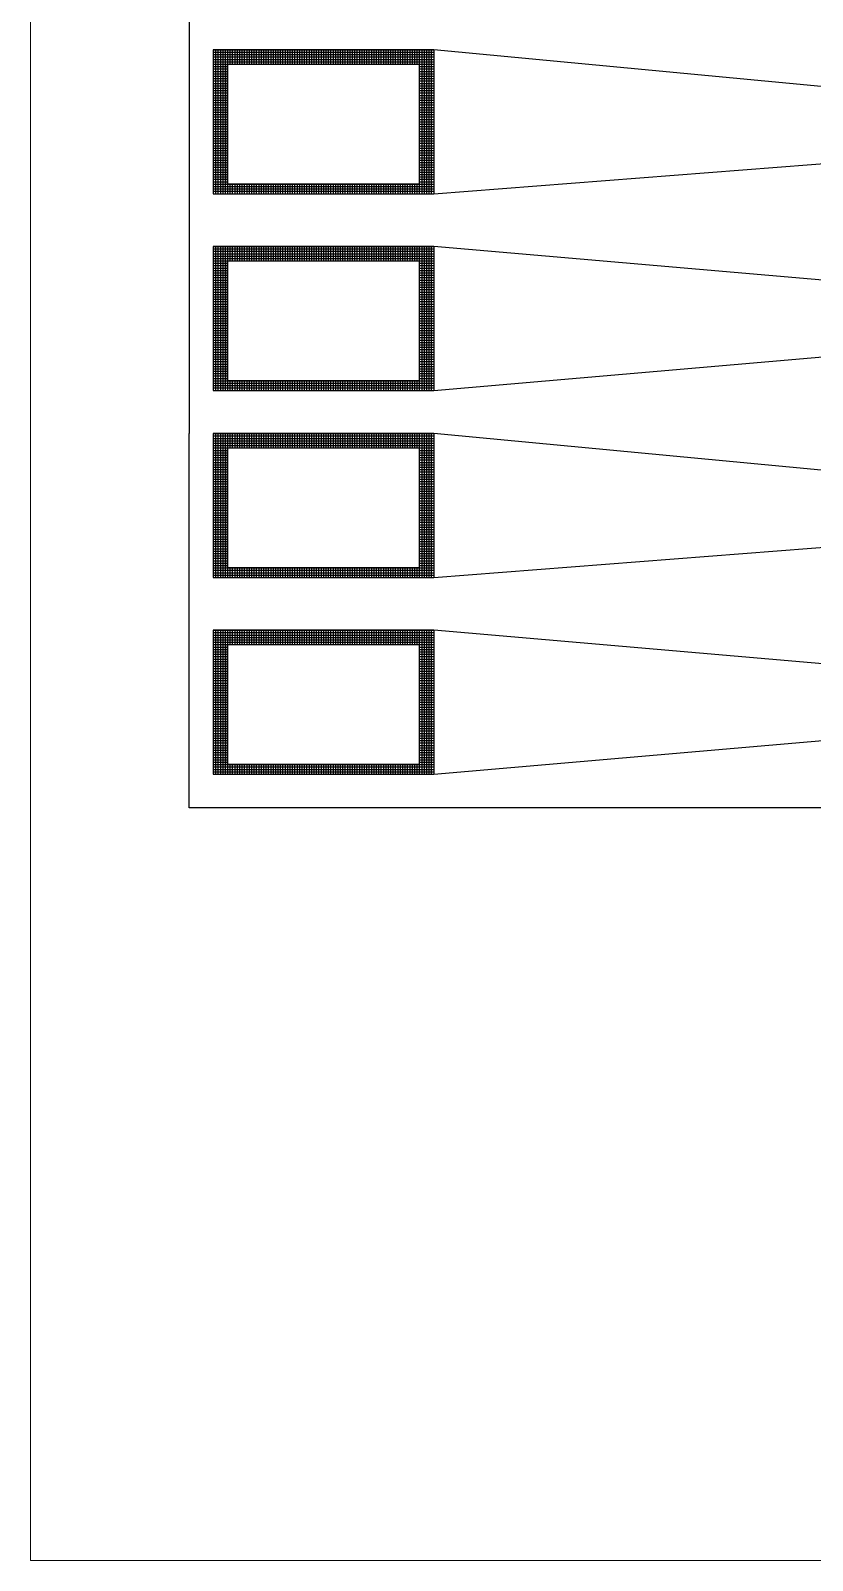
# Model space of a CAD drawing. Header units: millimetres. Extents: x 43.3 to 83.3, y 94.2 to 164.2.
# Drawn here: x 43.29 to 59.6, y 94.21 to 126.1 of the extents above; entities that cross this region are included whole.
import ezdxf

# ---------------------------------------------------------------- set-up
doc = ezdxf.new("R2010")
doc.units = ezdxf.units.MM
for name, color, linetype in [('Adhesion Layer', 52, 'Continuous'), ('Foil', 5, 'Continuous'), ('Opening', 1, 'Continuous'), ('Outline', 3, 'Continuous')]:
    doc.layers.add(name, color=color, linetype=linetype)

msp = doc.modelspace()

# ---------------------------------------------------------------- linework, layer by layer
at = {"layer": 'Adhesion Layer'}
for p, q in [((47.1, 125.7), (51.7, 125.7)), ((47.1, 125.7), (47.1, 122.7)), ((47.1, 125.65), (51.7, 125.65)), ((47.15, 125.7), (47.15, 122.7)), ((47.2, 125.7), (47.2, 122.7)), ((47.25, 125.7), (47.25, 122.7)), ((47.3, 125.7), (47.3, 122.7)), ((47.35, 125.7), (47.35, 122.7)), ((47.4, 125.7), (47.4, 122.7)), ((47.45, 125.7), (47.45, 125.4)), ((47.5, 125.7), (47.5, 125.4)), ((47.55, 125.7), (47.55, 125.4)), ((47.6, 125.7), (47.6, 125.4)), ((47.65, 125.7), (47.65, 125.4)), ((47.7, 125.7), (47.7, 125.4)), ((47.75, 125.7), (47.75, 125.4)), ((47.8, 125.7), (47.8, 125.4)), ((47.85, 125.7), (47.85, 125.4)), ((47.9, 125.7), (47.9, 125.4)), ((47.95, 125.7), (47.95, 125.4)), ((48, 125.7), (48, 125.4)), ((48.05, 125.7), (48.05, 125.4)), ((48.1, 125.7), (48.1, 125.4)), ((48.15, 125.7), (48.15, 125.4)), ((48.2, 125.7), (48.2, 125.4)), ((48.25, 125.7), (48.25, 125.4)), ((48.3, 125.7), (48.3, 125.4)), ((48.35, 125.7), (48.35, 125.4)), ((48.4, 125.7), (48.4, 125.4)), ((48.45, 125.7), (48.45, 125.4)), ((48.5, 125.7), (48.5, 125.4)), ((48.55, 125.7), (48.55, 125.4)), ((48.6, 125.7), (48.6, 125.4)), ((48.65, 125.7), (48.65, 125.4)), ((48.7, 125.7), (48.7, 125.4)), ((48.75, 125.7), (48.75, 125.4)), ((48.8, 125.7), (48.8, 125.4)), ((48.85, 125.7), (48.85, 125.4)), ((48.9, 125.7), (48.9, 125.4)), ((48.95, 125.7), (48.95, 125.4)), ((49, 125.7), (49, 125.4)), ((49.05, 125.7), (49.05, 125.4)), ((49.1, 125.7), (49.1, 125.4)), ((49.15, 125.7), (49.15, 125.4)), ((49.2, 125.7), (49.2, 125.4)), ((49.25, 125.7), (49.25, 125.4)), ((49.3, 125.7), (49.3, 125.4)), ((49.35, 125.7), (49.35, 125.4)), ((49.4, 125.7), (49.4, 125.4)), ((49.45, 125.7), (49.45, 125.4)), ((49.5, 125.7), (49.5, 125.4)), ((49.55, 125.7), (49.55, 125.4)), ((49.6, 125.7), (49.6, 125.4)), ((49.65, 125.7), (49.65, 125.4)), ((49.7, 125.7), (49.7, 125.4)), ((49.75, 125.7), (49.75, 125.4)), ((49.8, 125.7), (49.8, 125.4)), ((49.85, 125.7), (49.85, 125.4)), ((49.9, 125.7), (49.9, 125.4)), ((49.95, 125.7), (49.95, 125.4)), ((50, 125.7), (50, 125.4)), ((50.05, 125.7), (50.05, 125.4)), ((50.1, 125.7), (50.1, 125.4)), ((50.15, 125.7), (50.15, 125.4)), ((50.2, 125.7), (50.2, 125.4)), ((50.25, 125.7), (50.25, 125.4)), ((50.3, 125.7), (50.3, 125.4)), ((50.35, 125.7), (50.35, 125.4)), ((50.4, 125.7), (50.4, 125.4)), ((50.45, 125.7), (50.45, 125.4)), ((50.5, 125.7), (50.5, 125.4)), ((50.55, 125.7), (50.55, 125.4)), ((50.6, 125.7), (50.6, 125.4)), ((50.65, 125.7), (50.65, 125.4)), ((50.7, 125.7), (50.7, 125.4)), ((50.75, 125.7), (50.75, 125.4)), ((50.8, 125.7), (50.8, 125.4)), ((50.85, 125.7), (50.85, 125.4)), ((50.9, 125.7), (50.9, 125.4)), ((50.95, 125.7), (50.95, 125.4)), ((51, 125.7), (51, 125.4)), ((51.05, 125.7), (51.05, 125.4)), ((51.1, 125.7), (51.1, 125.4)), ((51.15, 125.7), (51.15, 125.4)), ((51.2, 125.7), (51.2, 125.4)), ((51.25, 125.7), (51.25, 125.4)), ((51.3, 125.7), (51.3, 125.4)), ((51.35, 125.7), (51.35, 125.4)), ((51.4, 125.7), (51.4, 122.7)), ((51.45, 125.7), (51.45, 122.7)), ((51.5, 125.7), (51.5, 122.7)), ((51.55, 125.7), (51.55, 122.7)), ((51.6, 125.7), (51.6, 122.7)), ((51.65, 125.7), (51.65, 122.7)), ((51.7, 125.7), (51.7, 122.7)), ((47.1, 125.6), (51.7, 125.6)), ((47.1, 125.55), (51.7, 125.55)), ((47.1, 125.5), (51.7, 125.5)), ((47.1, 125.45), (51.7, 125.45)), ((47.1, 125.4), (51.7, 125.4)), ((47.1, 125.35), (47.4, 125.35)), ((51.4, 125.35), (51.7, 125.35)), ((47.1, 125.3), (47.4, 125.3)), ((47.1, 125.25), (47.4, 125.25)), ((47.1, 125.2), (47.4, 125.2)), ((47.1, 125.15), (47.4, 125.15)), ((47.1, 125.1), (47.4, 125.1)), ((47.1, 125.05), (47.4, 125.05)), ((51.4, 125.3), (51.7, 125.3)), ((51.4, 125.25), (51.7, 125.25)), ((51.4, 125.2), (51.7, 125.2)), ((51.4, 125.15), (51.7, 125.15)), ((51.4, 125.1), (51.7, 125.1)), ((51.4, 125.05), (51.7, 125.05)), ((47.1, 125), (47.4, 125)), ((47.1, 124.95), (47.4, 124.95)), ((47.1, 124.9), (47.4, 124.9)), ((47.1, 124.85), (47.4, 124.85)), ((47.1, 124.8), (47.4, 124.8)), ((47.1, 124.75), (47.4, 124.75)), ((47.1, 124.7), (47.4, 124.7)), ((51.4, 125), (51.7, 125)), ((51.4, 124.95), (51.7, 124.95)), ((51.4, 124.9), (51.7, 124.9)), ((51.4, 124.85), (51.7, 124.85)), ((51.4, 124.8), (51.7, 124.8)), ((51.4, 124.75), (51.7, 124.75)), ((51.4, 124.7), (51.7, 124.7)), ((47.1, 124.65), (47.4, 124.65)), ((47.1, 124.6), (47.4, 124.6)), ((47.1, 124.55), (47.4, 124.55)), ((47.1, 124.5), (47.4, 124.5)), ((47.1, 124.45), (47.4, 124.45)), ((47.1, 124.4), (47.4, 124.4)), ((51.4, 124.65), (51.7, 124.65)), ((51.4, 124.6), (51.7, 124.6)), ((51.4, 124.55), (51.7, 124.55)), ((51.4, 124.5), (51.7, 124.5)), ((51.4, 124.45), (51.7, 124.45)), ((51.4, 124.4), (51.7, 124.4)), ((47.1, 124.35), (47.4, 124.35)), ((47.1, 124.3), (47.4, 124.3)), ((47.1, 124.25), (47.4, 124.25)), ((47.1, 124.2), (47.4, 124.2)), ((47.1, 124.15), (47.4, 124.15)), ((47.1, 124.1), (47.4, 124.1)), ((47.1, 124.05), (47.4, 124.05)), ((51.4, 124.35), (51.7, 124.35)), ((51.4, 124.3), (51.7, 124.3)), ((51.4, 124.25), (51.7, 124.25)), ((51.4, 124.2), (51.7, 124.2)), ((51.4, 124.15), (51.7, 124.15)), ((51.4, 124.1), (51.7, 124.1)), ((51.4, 124.05), (51.7, 124.05)), ((47.1, 124), (47.4, 124)), ((47.1, 123.95), (47.4, 123.95)), ((47.1, 123.9), (47.4, 123.9)), ((47.1, 123.85), (47.4, 123.85)), ((47.1, 123.8), (47.4, 123.8)), ((47.1, 123.75), (47.4, 123.75)), ((51.4, 124), (51.7, 124)), ((51.4, 123.95), (51.7, 123.95)), ((51.4, 123.9), (51.7, 123.9)), ((51.4, 123.85), (51.7, 123.85)), ((51.4, 123.8), (51.7, 123.8)), ((51.4, 123.75), (51.7, 123.75)), ((47.1, 123.7), (47.4, 123.7)), ((47.1, 123.65), (47.4, 123.65)), ((47.1, 123.6), (47.4, 123.6)), ((47.1, 123.55), (47.4, 123.55)), ((47.1, 123.5), (47.4, 123.5)), ((47.1, 123.45), (47.4, 123.45)), ((51.4, 123.7), (51.7, 123.7)), ((51.4, 123.65), (51.7, 123.65)), ((51.4, 123.6), (51.7, 123.6)), ((51.4, 123.55), (51.7, 123.55)), ((51.4, 123.5), (51.7, 123.5)), ((51.4, 123.45), (51.7, 123.45)), ((47.1, 123.4), (47.4, 123.4)), ((47.1, 123.35), (47.4, 123.35)), ((47.1, 123.3), (47.4, 123.3)), ((47.1, 123.25), (47.4, 123.25)), ((47.1, 123.2), (47.4, 123.2)), ((47.1, 123.15), (47.4, 123.15)), ((47.1, 123.1), (47.4, 123.1)), ((51.4, 123.4), (51.7, 123.4)), ((51.4, 123.35), (51.7, 123.35)), ((51.4, 123.3), (51.7, 123.3)), ((51.4, 123.25), (51.7, 123.25)), ((51.4, 123.2), (51.7, 123.2)), ((51.4, 123.15), (51.7, 123.15)), ((51.4, 123.1), (51.7, 123.1)), ((47.1, 123.05), (47.4, 123.05)), ((47.1, 123), (47.4, 123)), ((47.1, 122.95), (47.4, 122.95)), ((47.1, 122.9), (51.7, 122.9)), ((47.1, 122.85), (51.7, 122.85)), ((47.1, 122.8), (51.7, 122.8)), ((47.45, 122.9), (47.45, 122.7)), ((47.5, 122.9), (47.5, 122.7)), ((47.55, 122.9), (47.55, 122.7)), ((47.6, 122.9), (47.6, 122.7)), ((47.65, 122.9), (47.65, 122.7)), ((47.7, 122.9), (47.7, 122.7)), ((47.75, 122.9), (47.75, 122.7)), ((47.8, 122.9), (47.8, 122.7)), ((47.85, 122.9), (47.85, 122.7)), ((47.9, 122.9), (47.9, 122.7)), ((47.95, 122.9), (47.95, 122.7)), ((48, 122.9), (48, 122.7)), ((48.05, 122.9), (48.05, 122.7)), ((48.1, 122.9), (48.1, 122.7)), ((48.15, 122.9), (48.15, 122.7)), ((48.2, 122.9), (48.2, 122.7)), ((48.25, 122.9), (48.25, 122.7)), ((48.3, 122.9), (48.3, 122.7)), ((48.35, 122.9), (48.35, 122.7)), ((48.4, 122.9), (48.4, 122.7)), ((48.45, 122.9), (48.45, 122.7)), ((48.5, 122.9), (48.5, 122.7)), ((48.55, 122.9), (48.55, 122.7)), ((48.6, 122.9), (48.6, 122.7)), ((48.65, 122.9), (48.65, 122.7)), ((48.7, 122.9), (48.7, 122.7)), ((48.75, 122.9), (48.75, 122.7)), ((48.8, 122.9), (48.8, 122.7)), ((48.85, 122.9), (48.85, 122.7)), ((48.9, 122.9), (48.9, 122.7)), ((48.95, 122.9), (48.95, 122.7)), ((49, 122.9), (49, 122.7)), ((49.05, 122.9), (49.05, 122.7)), ((49.1, 122.9), (49.1, 122.7)), ((49.15, 122.9), (49.15, 122.7)), ((49.2, 122.9), (49.2, 122.7)), ((49.25, 122.9), (49.25, 122.7)), ((49.3, 122.9), (49.3, 122.7)), ((49.35, 122.9), (49.35, 122.7)), ((49.4, 122.9), (49.4, 122.7)), ((49.45, 122.9), (49.45, 122.7)), ((49.5, 122.9), (49.5, 122.7)), ((49.55, 122.9), (49.55, 122.7)), ((49.6, 122.9), (49.6, 122.7)), ((49.65, 122.9), (49.65, 122.7)), ((49.7, 122.9), (49.7, 122.7)), ((49.75, 122.9), (49.75, 122.7)), ((49.8, 122.9), (49.8, 122.7)), ((49.85, 122.9), (49.85, 122.7)), ((49.9, 122.9), (49.9, 122.7)), ((49.95, 122.9), (49.95, 122.7)), ((50, 122.9), (50, 122.7)), ((50.05, 122.9), (50.05, 122.7)), ((50.1, 122.9), (50.1, 122.7)), ((50.15, 122.9), (50.15, 122.7)), ((50.2, 122.9), (50.2, 122.7)), ((50.25, 122.9), (50.25, 122.7)), ((50.3, 122.9), (50.3, 122.7)), ((50.35, 122.9), (50.35, 122.7)), ((50.4, 122.9), (50.4, 122.7)), ((50.45, 122.9), (50.45, 122.7)), ((50.5, 122.9), (50.5, 122.7)), ((50.55, 122.9), (50.55, 122.7)), ((50.6, 122.9), (50.6, 122.7)), ((50.65, 122.9), (50.65, 122.7)), ((50.7, 122.9), (50.7, 122.7)), ((50.75, 122.9), (50.75, 122.7)), ((50.8, 122.9), (50.8, 122.7)), ((50.85, 122.9), (50.85, 122.7)), ((50.9, 122.9), (50.9, 122.7)), ((50.95, 122.9), (50.95, 122.7)), ((51, 122.9), (51, 122.7)), ((51.05, 122.9), (51.05, 122.7)), ((51.1, 122.9), (51.1, 122.7)), ((51.15, 122.9), (51.15, 122.7)), ((51.2, 122.9), (51.2, 122.7)), ((51.25, 122.9), (51.25, 122.7)), ((51.3, 122.9), (51.3, 122.7)), ((51.35, 122.9), (51.35, 122.7)), ((51.4, 123.05), (51.7, 123.05)), ((51.4, 123), (51.7, 123)), ((51.4, 122.95), (51.7, 122.95)), ((47.1, 122.75), (51.7, 122.75)), ((47.1, 122.7), (51.7, 122.7)), ((47.1, 121.6), (51.7, 121.6)), ((47.1, 121.6), (47.1, 118.6)), ((47.1, 121.55), (51.7, 121.55)), ((47.1, 121.5), (51.7, 121.5)), ((47.15, 121.6), (47.15, 118.6)), ((47.2, 121.6), (47.2, 118.6)), ((47.25, 121.6), (47.25, 118.6)), ((47.3, 121.6), (47.3, 118.6)), ((47.35, 121.6), (47.35, 118.6)), ((47.4, 121.6), (47.4, 118.6)), ((47.45, 121.6), (47.45, 121.3)), ((47.5, 121.6), (47.5, 121.3)), ((47.55, 121.6), (47.55, 121.3)), ((47.6, 121.6), (47.6, 121.3)), ((47.65, 121.6), (47.65, 121.3)), ((47.7, 121.6), (47.7, 121.3)), ((47.75, 121.6), (47.75, 121.3)), ((47.8, 121.6), (47.8, 121.3)), ((47.85, 121.6), (47.85, 121.3)), ((47.9, 121.6), (47.9, 121.3)), ((47.95, 121.6), (47.95, 121.3)), ((48, 121.6), (48, 121.3)), ((48.05, 121.6), (48.05, 121.3)), ((48.1, 121.6), (48.1, 121.3)), ((48.15, 121.6), (48.15, 121.3)), ((48.2, 121.6), (48.2, 121.3)), ((48.25, 121.6), (48.25, 121.3)), ((48.3, 121.6), (48.3, 121.3)), ((48.35, 121.6), (48.35, 121.3)), ((48.4, 121.6), (48.4, 121.3)), ((48.45, 121.6), (48.45, 121.3)), ((48.5, 121.6), (48.5, 121.3)), ((48.55, 121.6), (48.55, 121.3)), ((48.6, 121.6), (48.6, 121.3)), ((48.65, 121.6), (48.65, 121.3)), ((48.7, 121.6), (48.7, 121.3)), ((48.75, 121.6), (48.75, 121.3)), ((48.8, 121.6), (48.8, 121.3)), ((48.85, 121.6), (48.85, 121.3)), ((48.9, 121.6), (48.9, 121.3)), ((48.95, 121.6), (48.95, 121.3)), ((49, 121.6), (49, 121.3)), ((49.05, 121.6), (49.05, 121.3)), ((49.1, 121.6), (49.1, 121.3)), ((49.15, 121.6), (49.15, 121.3)), ((49.2, 121.6), (49.2, 121.3)), ((49.25, 121.6), (49.25, 121.3)), ((49.3, 121.6), (49.3, 121.3)), ((49.35, 121.6), (49.35, 121.3)), ((49.4, 121.6), (49.4, 121.3)), ((49.45, 121.6), (49.45, 121.3)), ((49.5, 121.6), (49.5, 121.3)), ((49.55, 121.6), (49.55, 121.3)), ((49.6, 121.6), (49.6, 121.3)), ((49.65, 121.6), (49.65, 121.3)), ((49.7, 121.6), (49.7, 121.3)), ((49.75, 121.6), (49.75, 121.3)), ((49.8, 121.6), (49.8, 121.3)), ((49.85, 121.6), (49.85, 121.3)), ((49.9, 121.6), (49.9, 121.3)), ((49.95, 121.6), (49.95, 121.3)), ((50, 121.6), (50, 121.3)), ((50.05, 121.6), (50.05, 121.3)), ((50.1, 121.6), (50.1, 121.3)), ((50.15, 121.6), (50.15, 121.3)), ((50.2, 121.6), (50.2, 121.3)), ((50.25, 121.6), (50.25, 121.3)), ((50.3, 121.6), (50.3, 121.3)), ((50.35, 121.6), (50.35, 121.3)), ((50.4, 121.6), (50.4, 121.3)), ((50.45, 121.6), (50.45, 121.3)), ((50.5, 121.6), (50.5, 121.3)), ((50.55, 121.6), (50.55, 121.3)), ((50.6, 121.6), (50.6, 121.3)), ((50.65, 121.6), (50.65, 121.3)), ((50.7, 121.6), (50.7, 121.3)), ((50.75, 121.6), (50.75, 121.3)), ((50.8, 121.6), (50.8, 121.3)), ((50.85, 121.6), (50.85, 121.3)), ((50.9, 121.6), (50.9, 121.3)), ((50.95, 121.6), (50.95, 121.3)), ((51, 121.6), (51, 121.3)), ((51.05, 121.6), (51.05, 121.3)), ((51.1, 121.6), (51.1, 121.3)), ((51.15, 121.6), (51.15, 121.3)), ((51.2, 121.6), (51.2, 121.3)), ((51.25, 121.6), (51.25, 121.3)), ((51.3, 121.6), (51.3, 121.3)), ((51.35, 121.6), (51.35, 121.3)), ((51.4, 121.6), (51.4, 118.6)), ((51.45, 121.6), (51.45, 118.6)), ((51.5, 121.6), (51.5, 118.6)), ((51.55, 121.6), (51.55, 118.6)), ((51.6, 121.6), (51.6, 118.6)), ((51.65, 121.6), (51.65, 118.6)), ((51.7, 121.6), (51.7, 118.6)), ((47.1, 121.45), (51.7, 121.45)), ((47.1, 121.4), (51.7, 121.4)), ((47.1, 121.35), (51.7, 121.35)), ((47.1, 121.3), (51.7, 121.3)), ((47.1, 121.25), (47.4, 121.25)), ((47.1, 121.2), (47.4, 121.2)), ((51.4, 121.25), (51.7, 121.25)), ((51.4, 121.2), (51.7, 121.2)), ((47.1, 121.15), (47.4, 121.15)), ((47.1, 121.1), (47.4, 121.1)), ((47.1, 121.05), (47.4, 121.05)), ((47.1, 121), (47.4, 121)), ((47.1, 120.95), (47.4, 120.95)), ((47.1, 120.9), (47.4, 120.9)), ((51.4, 121.15), (51.7, 121.15)), ((51.4, 121.1), (51.7, 121.1)), ((51.4, 121.05), (51.7, 121.05)), ((51.4, 121), (51.7, 121)), ((51.4, 120.95), (51.7, 120.95)), ((51.4, 120.9), (51.7, 120.9)), ((47.1, 120.85), (47.4, 120.85)), ((47.1, 120.8), (47.4, 120.8)), ((47.1, 120.75), (47.4, 120.75)), ((47.1, 120.7), (47.4, 120.7)), ((47.1, 120.65), (47.4, 120.65)), ((47.1, 120.6), (47.4, 120.6)), ((47.1, 120.55), (47.4, 120.55)), ((51.4, 120.85), (51.7, 120.85)), ((51.4, 120.8), (51.7, 120.8)), ((51.4, 120.75), (51.7, 120.75)), ((51.4, 120.7), (51.7, 120.7)), ((51.4, 120.65), (51.7, 120.65)), ((51.4, 120.6), (51.7, 120.6)), ((51.4, 120.55), (51.7, 120.55)), ((47.1, 120.5), (47.4, 120.5)), ((47.1, 120.45), (47.4, 120.45)), ((47.1, 120.4), (47.4, 120.4)), ((47.1, 120.35), (47.4, 120.35)), ((47.1, 120.3), (47.4, 120.3)), ((47.1, 120.25), (47.4, 120.25)), ((51.4, 120.5), (51.7, 120.5)), ((51.4, 120.45), (51.7, 120.45)), ((51.4, 120.4), (51.7, 120.4)), ((51.4, 120.35), (51.7, 120.35)), ((51.4, 120.3), (51.7, 120.3)), ((51.4, 120.25), (51.7, 120.25)), ((47.1, 120.2), (47.4, 120.2)), ((47.1, 120.15), (47.4, 120.15)), ((47.1, 120.1), (47.4, 120.1)), ((47.1, 120.05), (47.4, 120.05)), ((47.1, 120), (47.4, 120)), ((47.1, 119.95), (47.4, 119.95)), ((51.4, 120.2), (51.7, 120.2)), ((51.4, 120.15), (51.7, 120.15)), ((51.4, 120.1), (51.7, 120.1)), ((51.4, 120.05), (51.7, 120.05)), ((51.4, 120), (51.7, 120)), ((51.4, 119.95), (51.7, 119.95)), ((47.1, 119.9), (47.4, 119.9)), ((47.1, 119.85), (47.4, 119.85)), ((47.1, 119.8), (47.4, 119.8)), ((47.1, 119.75), (47.4, 119.75)), ((47.1, 119.7), (47.4, 119.7)), ((47.1, 119.65), (47.4, 119.65)), ((47.1, 119.6), (47.4, 119.6)), ((51.4, 119.9), (51.7, 119.9)), ((51.4, 119.85), (51.7, 119.85)), ((51.4, 119.8), (51.7, 119.8)), ((51.4, 119.75), (51.7, 119.75)), ((51.4, 119.7), (51.7, 119.7)), ((51.4, 119.65), (51.7, 119.65)), ((51.4, 119.6), (51.7, 119.6)), ((47.1, 119.55), (47.4, 119.55)), ((47.1, 119.5), (47.4, 119.5)), ((47.1, 119.45), (47.4, 119.45)), ((47.1, 119.4), (47.4, 119.4)), ((47.1, 119.35), (47.4, 119.35)), ((47.1, 119.3), (47.4, 119.3)), ((51.4, 119.55), (51.7, 119.55)), ((51.4, 119.5), (51.7, 119.5)), ((51.4, 119.45), (51.7, 119.45)), ((51.4, 119.4), (51.7, 119.4)), ((51.4, 119.35), (51.7, 119.35)), ((51.4, 119.3), (51.7, 119.3)), ((47.1, 119.25), (47.4, 119.25)), ((47.1, 119.2), (47.4, 119.2)), ((47.1, 119.15), (47.4, 119.15)), ((47.1, 119.1), (47.4, 119.1)), ((47.1, 119.05), (47.4, 119.05)), ((47.1, 119), (47.4, 119)), ((47.1, 118.95), (47.4, 118.95)), ((51.4, 119.25), (51.7, 119.25)), ((51.4, 119.2), (51.7, 119.2)), ((51.4, 119.15), (51.7, 119.15)), ((51.4, 119.1), (51.7, 119.1)), ((51.4, 119.05), (51.7, 119.05)), ((51.4, 119), (51.7, 119)), ((51.4, 118.95), (51.7, 118.95)), ((47.1, 118.9), (47.4, 118.9)), ((47.1, 118.85), (47.4, 118.85)), ((47.1, 118.8), (51.7, 118.8)), ((47.1, 118.75), (51.7, 118.75)), ((47.1, 118.7), (51.7, 118.7)), ((47.1, 118.65), (51.7, 118.65)), ((47.45, 118.8), (47.45, 118.6)), ((47.5, 118.8), (47.5, 118.6)), ((47.55, 118.8), (47.55, 118.6)), ((47.6, 118.8), (47.6, 118.6)), ((47.65, 118.8), (47.65, 118.6)), ((47.7, 118.8), (47.7, 118.6)), ((47.75, 118.8), (47.75, 118.6)), ((47.8, 118.8), (47.8, 118.6)), ((47.85, 118.8), (47.85, 118.6)), ((47.9, 118.8), (47.9, 118.6)), ((47.95, 118.8), (47.95, 118.6)), ((48, 118.8), (48, 118.6)), ((48.05, 118.8), (48.05, 118.6)), ((48.1, 118.8), (48.1, 118.6)), ((48.15, 118.8), (48.15, 118.6)), ((48.2, 118.8), (48.2, 118.6)), ((48.25, 118.8), (48.25, 118.6)), ((48.3, 118.8), (48.3, 118.6)), ((48.35, 118.8), (48.35, 118.6)), ((48.4, 118.8), (48.4, 118.6)), ((48.45, 118.8), (48.45, 118.6)), ((48.5, 118.8), (48.5, 118.6)), ((48.55, 118.8), (48.55, 118.6)), ((48.6, 118.8), (48.6, 118.6)), ((48.65, 118.8), (48.65, 118.6)), ((48.7, 118.8), (48.7, 118.6)), ((48.75, 118.8), (48.75, 118.6)), ((48.8, 118.8), (48.8, 118.6)), ((48.85, 118.8), (48.85, 118.6)), ((48.9, 118.8), (48.9, 118.6)), ((48.95, 118.8), (48.95, 118.6)), ((49, 118.8), (49, 118.6)), ((49.05, 118.8), (49.05, 118.6)), ((49.1, 118.8), (49.1, 118.6)), ((49.15, 118.8), (49.15, 118.6)), ((49.2, 118.8), (49.2, 118.6)), ((49.25, 118.8), (49.25, 118.6)), ((49.3, 118.8), (49.3, 118.6)), ((49.35, 118.8), (49.35, 118.6)), ((49.4, 118.8), (49.4, 118.6)), ((49.45, 118.8), (49.45, 118.6)), ((49.5, 118.8), (49.5, 118.6)), ((49.55, 118.8), (49.55, 118.6)), ((49.6, 118.8), (49.6, 118.6)), ((49.65, 118.8), (49.65, 118.6)), ((49.7, 118.8), (49.7, 118.6)), ((49.75, 118.8), (49.75, 118.6)), ((49.8, 118.8), (49.8, 118.6)), ((49.85, 118.8), (49.85, 118.6)), ((49.9, 118.8), (49.9, 118.6)), ((49.95, 118.8), (49.95, 118.6)), ((50, 118.8), (50, 118.6)), ((50.05, 118.8), (50.05, 118.6)), ((50.1, 118.8), (50.1, 118.6)), ((50.15, 118.8), (50.15, 118.6)), ((50.2, 118.8), (50.2, 118.6)), ((50.25, 118.8), (50.25, 118.6)), ((50.3, 118.8), (50.3, 118.6)), ((50.35, 118.8), (50.35, 118.6)), ((50.4, 118.8), (50.4, 118.6)), ((50.45, 118.8), (50.45, 118.6)), ((50.5, 118.8), (50.5, 118.6)), ((50.55, 118.8), (50.55, 118.6)), ((50.6, 118.8), (50.6, 118.6)), ((50.65, 118.8), (50.65, 118.6)), ((50.7, 118.8), (50.7, 118.6)), ((50.75, 118.8), (50.75, 118.6)), ((50.8, 118.8), (50.8, 118.6)), ((50.85, 118.8), (50.85, 118.6)), ((50.9, 118.8), (50.9, 118.6)), ((50.95, 118.8), (50.95, 118.6)), ((51, 118.8), (51, 118.6)), ((51.05, 118.8), (51.05, 118.6)), ((51.1, 118.8), (51.1, 118.6)), ((51.15, 118.8), (51.15, 118.6)), ((51.2, 118.8), (51.2, 118.6)), ((51.25, 118.8), (51.25, 118.6)), ((51.3, 118.8), (51.3, 118.6)), ((51.35, 118.8), (51.35, 118.6)), ((51.4, 118.9), (51.7, 118.9)), ((51.4, 118.85), (51.7, 118.85)), ((47.1, 118.6), (51.7, 118.6)), ((47.1, 117.7), (51.7, 117.7)), ((47.1, 117.7), (47.1, 114.7)), ((47.15, 117.7), (47.15, 114.7)), ((47.2, 117.7), (47.2, 114.7)), ((47.25, 117.7), (47.25, 114.7)), ((47.3, 117.7), (47.3, 114.7)), ((47.35, 117.7), (47.35, 114.7)), ((47.4, 117.7), (47.4, 114.7)), ((47.45, 117.7), (47.45, 117.4)), ((47.5, 117.7), (47.5, 117.4)), ((47.55, 117.7), (47.55, 117.4)), ((47.6, 117.7), (47.6, 117.4)), ((47.65, 117.7), (47.65, 117.4)), ((47.7, 117.7), (47.7, 117.4)), ((47.75, 117.7), (47.75, 117.4)), ((47.8, 117.7), (47.8, 117.4)), ((47.85, 117.7), (47.85, 117.4)), ((47.9, 117.7), (47.9, 117.4)), ((47.95, 117.7), (47.95, 117.4)), ((48, 117.7), (48, 117.4)), ((48.05, 117.7), (48.05, 117.4)), ((48.1, 117.7), (48.1, 117.4)), ((48.15, 117.7), (48.15, 117.4)), ((48.2, 117.7), (48.2, 117.4)), ((48.25, 117.7), (48.25, 117.4)), ((48.3, 117.7), (48.3, 117.4)), ((48.35, 117.7), (48.35, 117.4)), ((48.4, 117.7), (48.4, 117.4)), ((48.45, 117.7), (48.45, 117.4)), ((48.5, 117.7), (48.5, 117.4)), ((48.55, 117.7), (48.55, 117.4)), ((48.6, 117.7), (48.6, 117.4)), ((48.65, 117.7), (48.65, 117.4)), ((48.7, 117.7), (48.7, 117.4)), ((48.75, 117.7), (48.75, 117.4)), ((48.8, 117.7), (48.8, 117.4)), ((48.85, 117.7), (48.85, 117.4)), ((48.9, 117.7), (48.9, 117.4)), ((48.95, 117.7), (48.95, 117.4)), ((49, 117.7), (49, 117.4)), ((49.05, 117.7), (49.05, 117.4)), ((49.1, 117.7), (49.1, 117.4)), ((49.15, 117.7), (49.15, 117.4)), ((49.2, 117.7), (49.2, 117.4)), ((49.25, 117.7), (49.25, 117.4)), ((49.3, 117.7), (49.3, 117.4)), ((49.35, 117.7), (49.35, 117.4)), ((49.4, 117.7), (49.4, 117.4)), ((49.45, 117.7), (49.45, 117.4)), ((49.5, 117.7), (49.5, 117.4)), ((49.55, 117.7), (49.55, 117.4)), ((49.6, 117.7), (49.6, 117.4)), ((49.65, 117.7), (49.65, 117.4)), ((49.7, 117.7), (49.7, 117.4)), ((49.75, 117.7), (49.75, 117.4)), ((49.8, 117.7), (49.8, 117.4)), ((49.85, 117.7), (49.85, 117.4)), ((49.9, 117.7), (49.9, 117.4)), ((49.95, 117.7), (49.95, 117.4)), ((50, 117.7), (50, 117.4)), ((50.05, 117.7), (50.05, 117.4)), ((50.1, 117.7), (50.1, 117.4)), ((50.15, 117.7), (50.15, 117.4)), ((50.2, 117.7), (50.2, 117.4)), ((50.25, 117.7), (50.25, 117.4)), ((50.3, 117.7), (50.3, 117.4)), ((50.35, 117.7), (50.35, 117.4)), ((50.4, 117.7), (50.4, 117.4)), ((50.45, 117.7), (50.45, 117.4)), ((50.5, 117.7), (50.5, 117.4)), ((50.55, 117.7), (50.55, 117.4)), ((50.6, 117.7), (50.6, 117.4)), ((50.65, 117.7), (50.65, 117.4)), ((50.7, 117.7), (50.7, 117.4)), ((50.75, 117.7), (50.75, 117.4)), ((50.8, 117.7), (50.8, 117.4)), ((50.85, 117.7), (50.85, 117.4)), ((50.9, 117.7), (50.9, 117.4)), ((50.95, 117.7), (50.95, 117.4)), ((51, 117.7), (51, 117.4)), ((51.05, 117.7), (51.05, 117.4)), ((51.1, 117.7), (51.1, 117.4)), ((51.15, 117.7), (51.15, 117.4)), ((51.2, 117.7), (51.2, 117.4)), ((51.25, 117.7), (51.25, 117.4)), ((51.3, 117.7), (51.3, 117.4)), ((51.35, 117.7), (51.35, 117.4)), ((51.4, 117.7), (51.4, 114.7)), ((51.45, 117.7), (51.45, 114.7)), ((51.5, 117.7), (51.5, 114.7)), ((51.55, 117.7), (51.55, 114.7)), ((51.6, 117.7), (51.6, 114.7)), ((51.65, 117.7), (51.65, 114.7)), ((51.7, 117.7), (51.7, 114.7)), ((47.1, 117.65), (51.7, 117.65)), ((47.1, 117.6), (51.7, 117.6)), ((47.1, 117.55), (51.7, 117.55)), ((47.1, 117.5), (51.7, 117.5)), ((47.1, 117.45), (51.7, 117.45)), ((47.1, 117.4), (51.7, 117.4)), ((47.1, 117.35), (47.4, 117.35)), ((47.1, 117.3), (47.4, 117.3)), ((47.1, 117.25), (47.4, 117.25)), ((47.1, 117.2), (47.4, 117.2)), ((47.1, 117.15), (47.4, 117.15)), ((47.1, 117.1), (47.4, 117.1)), ((47.1, 117.05), (47.4, 117.05)), ((51.4, 117.35), (51.7, 117.35)), ((51.4, 117.3), (51.7, 117.3)), ((51.4, 117.25), (51.7, 117.25)), ((51.4, 117.2), (51.7, 117.2)), ((51.4, 117.15), (51.7, 117.15)), ((51.4, 117.1), (51.7, 117.1)), ((51.4, 117.05), (51.7, 117.05)), ((47.1, 117), (47.4, 117)), ((47.1, 116.95), (47.4, 116.95)), ((47.1, 116.9), (47.4, 116.9)), ((47.1, 116.85), (47.4, 116.85)), ((47.1, 116.8), (47.4, 116.8)), ((47.1, 116.75), (47.4, 116.75)), ((51.4, 117), (51.7, 117)), ((51.4, 116.95), (51.7, 116.95)), ((51.4, 116.9), (51.7, 116.9)), ((51.4, 116.85), (51.7, 116.85)), ((51.4, 116.8), (51.7, 116.8)), ((51.4, 116.75), (51.7, 116.75)), ((47.1, 116.7), (47.4, 116.7)), ((47.1, 116.65), (47.4, 116.65)), ((47.1, 116.6), (47.4, 116.6)), ((47.1, 116.55), (47.4, 116.55)), ((47.1, 116.5), (47.4, 116.5)), ((47.1, 116.45), (47.4, 116.45)), ((47.1, 116.4), (47.4, 116.4)), ((51.4, 116.7), (51.7, 116.7)), ((51.4, 116.65), (51.7, 116.65)), ((51.4, 116.6), (51.7, 116.6)), ((51.4, 116.55), (51.7, 116.55)), ((51.4, 116.5), (51.7, 116.5)), ((51.4, 116.45), (51.7, 116.45)), ((51.4, 116.4), (51.7, 116.4)), ((47.1, 116.35), (47.4, 116.35)), ((47.1, 116.3), (47.4, 116.3)), ((47.1, 116.25), (47.4, 116.25)), ((47.1, 116.2), (47.4, 116.2)), ((47.1, 116.15), (47.4, 116.15)), ((47.1, 116.1), (47.4, 116.1)), ((51.4, 116.35), (51.7, 116.35)), ((51.4, 116.3), (51.7, 116.3)), ((51.4, 116.25), (51.7, 116.25)), ((51.4, 116.2), (51.7, 116.2)), ((51.4, 116.15), (51.7, 116.15)), ((51.4, 116.1), (51.7, 116.1)), ((47.1, 116.05), (47.4, 116.05)), ((47.1, 116), (47.4, 116)), ((47.1, 115.95), (47.4, 115.95)), ((47.1, 115.9), (47.4, 115.9)), ((47.1, 115.85), (47.4, 115.85)), ((47.1, 115.8), (47.4, 115.8)), ((51.4, 116.05), (51.7, 116.05)), ((51.4, 116), (51.7, 116)), ((51.4, 115.95), (51.7, 115.95)), ((51.4, 115.9), (51.7, 115.9)), ((51.4, 115.85), (51.7, 115.85)), ((51.4, 115.8), (51.7, 115.8)), ((47.1, 115.75), (47.4, 115.75)), ((47.1, 115.7), (47.4, 115.7)), ((47.1, 115.65), (47.4, 115.65)), ((47.1, 115.6), (47.4, 115.6)), ((47.1, 115.55), (47.4, 115.55)), ((47.1, 115.5), (47.4, 115.5)), ((47.1, 115.45), (47.4, 115.45)), ((51.4, 115.75), (51.7, 115.75)), ((51.4, 115.7), (51.7, 115.7)), ((51.4, 115.65), (51.7, 115.65)), ((51.4, 115.6), (51.7, 115.6)), ((51.4, 115.55), (51.7, 115.55)), ((51.4, 115.5), (51.7, 115.5)), ((51.4, 115.45), (51.7, 115.45)), ((47.1, 115.4), (47.4, 115.4)), ((47.1, 115.35), (47.4, 115.35)), ((47.1, 115.3), (47.4, 115.3)), ((47.1, 115.25), (47.4, 115.25)), ((47.1, 115.2), (47.4, 115.2)), ((47.1, 115.15), (47.4, 115.15)), ((51.4, 115.4), (51.7, 115.4)), ((51.4, 115.35), (51.7, 115.35)), ((51.4, 115.3), (51.7, 115.3)), ((51.4, 115.25), (51.7, 115.25)), ((51.4, 115.2), (51.7, 115.2)), ((51.4, 115.15), (51.7, 115.15)), ((47.1, 115.1), (47.4, 115.1)), ((47.1, 115.05), (47.4, 115.05)), ((47.1, 115), (47.4, 115)), ((47.1, 114.95), (47.4, 114.95)), ((47.1, 114.9), (51.7, 114.9)), ((47.1, 114.85), (51.7, 114.85)), ((47.45, 114.9), (47.45, 114.7)), ((47.5, 114.9), (47.5, 114.7)), ((47.55, 114.9), (47.55, 114.7)), ((47.6, 114.9), (47.6, 114.7)), ((47.65, 114.9), (47.65, 114.7)), ((47.7, 114.9), (47.7, 114.7)), ((47.75, 114.9), (47.75, 114.7)), ((47.8, 114.9), (47.8, 114.7)), ((47.85, 114.9), (47.85, 114.7)), ((47.9, 114.9), (47.9, 114.7)), ((47.95, 114.9), (47.95, 114.7)), ((48, 114.9), (48, 114.7)), ((48.05, 114.9), (48.05, 114.7)), ((48.1, 114.9), (48.1, 114.7)), ((48.15, 114.9), (48.15, 114.7)), ((48.2, 114.9), (48.2, 114.7)), ((48.25, 114.9), (48.25, 114.7)), ((48.3, 114.9), (48.3, 114.7)), ((48.35, 114.9), (48.35, 114.7)), ((48.4, 114.9), (48.4, 114.7)), ((48.45, 114.9), (48.45, 114.7)), ((48.5, 114.9), (48.5, 114.7)), ((48.55, 114.9), (48.55, 114.7)), ((48.6, 114.9), (48.6, 114.7)), ((48.65, 114.9), (48.65, 114.7)), ((48.7, 114.9), (48.7, 114.7)), ((48.75, 114.9), (48.75, 114.7)), ((48.8, 114.9), (48.8, 114.7)), ((48.85, 114.9), (48.85, 114.7)), ((48.9, 114.9), (48.9, 114.7)), ((48.95, 114.9), (48.95, 114.7)), ((49, 114.9), (49, 114.7)), ((49.05, 114.9), (49.05, 114.7)), ((49.1, 114.9), (49.1, 114.7)), ((49.15, 114.9), (49.15, 114.7)), ((49.2, 114.9), (49.2, 114.7)), ((49.25, 114.9), (49.25, 114.7)), ((49.3, 114.9), (49.3, 114.7)), ((49.35, 114.9), (49.35, 114.7)), ((49.4, 114.9), (49.4, 114.7)), ((49.45, 114.9), (49.45, 114.7)), ((49.5, 114.9), (49.5, 114.7)), ((49.55, 114.9), (49.55, 114.7)), ((49.6, 114.9), (49.6, 114.7)), ((49.65, 114.9), (49.65, 114.7)), ((49.7, 114.9), (49.7, 114.7)), ((49.75, 114.9), (49.75, 114.7)), ((49.8, 114.9), (49.8, 114.7)), ((49.85, 114.9), (49.85, 114.7)), ((49.9, 114.9), (49.9, 114.7)), ((49.95, 114.9), (49.95, 114.7)), ((50, 114.9), (50, 114.7)), ((50.05, 114.9), (50.05, 114.7)), ((50.1, 114.9), (50.1, 114.7)), ((50.15, 114.9), (50.15, 114.7)), ((50.2, 114.9), (50.2, 114.7)), ((50.25, 114.9), (50.25, 114.7)), ((50.3, 114.9), (50.3, 114.7)), ((50.35, 114.9), (50.35, 114.7)), ((50.4, 114.9), (50.4, 114.7)), ((50.45, 114.9), (50.45, 114.7)), ((50.5, 114.9), (50.5, 114.7)), ((50.55, 114.9), (50.55, 114.7)), ((50.6, 114.9), (50.6, 114.7)), ((50.65, 114.9), (50.65, 114.7)), ((50.7, 114.9), (50.7, 114.7)), ((50.75, 114.9), (50.75, 114.7)), ((50.8, 114.9), (50.8, 114.7)), ((50.85, 114.9), (50.85, 114.7)), ((50.9, 114.9), (50.9, 114.7)), ((50.95, 114.9), (50.95, 114.7)), ((51, 114.9), (51, 114.7)), ((51.05, 114.9), (51.05, 114.7)), ((51.1, 114.9), (51.1, 114.7)), ((51.15, 114.9), (51.15, 114.7)), ((51.2, 114.9), (51.2, 114.7)), ((51.25, 114.9), (51.25, 114.7)), ((51.3, 114.9), (51.3, 114.7)), ((51.35, 114.9), (51.35, 114.7)), ((51.4, 115.1), (51.7, 115.1)), ((51.4, 115.05), (51.7, 115.05)), ((51.4, 115), (51.7, 115)), ((51.4, 114.95), (51.7, 114.95)), ((47.1, 114.8), (51.7, 114.8)), ((47.1, 114.75), (51.7, 114.75)), ((47.1, 114.7), (51.7, 114.7)), ((47.1, 113.6), (51.7, 113.6)), ((47.1, 113.6), (47.1, 110.6)), ((47.1, 113.55), (51.7, 113.55)), ((47.15, 113.6), (47.15, 110.6)), ((47.2, 113.6), (47.2, 110.6)), ((47.25, 113.6), (47.25, 110.6)), ((47.3, 113.6), (47.3, 110.6)), ((47.35, 113.6), (47.35, 110.6)), ((47.4, 113.6), (47.4, 110.6)), ((47.45, 113.6), (47.45, 113.3)), ((47.5, 113.6), (47.5, 113.3)), ((47.55, 113.6), (47.55, 113.3)), ((47.6, 113.6), (47.6, 113.3)), ((47.65, 113.6), (47.65, 113.3)), ((47.7, 113.6), (47.7, 113.3)), ((47.75, 113.6), (47.75, 113.3)), ((47.8, 113.6), (47.8, 113.3)), ((47.85, 113.6), (47.85, 113.3)), ((47.9, 113.6), (47.9, 113.3)), ((47.95, 113.6), (47.95, 113.3)), ((48, 113.6), (48, 113.3)), ((48.05, 113.6), (48.05, 113.3)), ((48.1, 113.6), (48.1, 113.3)), ((48.15, 113.6), (48.15, 113.3)), ((48.2, 113.6), (48.2, 113.3)), ((48.25, 113.6), (48.25, 113.3)), ((48.3, 113.6), (48.3, 113.3)), ((48.35, 113.6), (48.35, 113.3)), ((48.4, 113.6), (48.4, 113.3)), ((48.45, 113.6), (48.45, 113.3)), ((48.5, 113.6), (48.5, 113.3)), ((48.55, 113.6), (48.55, 113.3)), ((48.6, 113.6), (48.6, 113.3)), ((48.65, 113.6), (48.65, 113.3)), ((48.7, 113.6), (48.7, 113.3)), ((48.75, 113.6), (48.75, 113.3)), ((48.8, 113.6), (48.8, 113.3)), ((48.85, 113.6), (48.85, 113.3)), ((48.9, 113.6), (48.9, 113.3)), ((48.95, 113.6), (48.95, 113.3)), ((49, 113.6), (49, 113.3)), ((49.05, 113.6), (49.05, 113.3)), ((49.1, 113.6), (49.1, 113.3)), ((49.15, 113.6), (49.15, 113.3)), ((49.2, 113.6), (49.2, 113.3)), ((49.25, 113.6), (49.25, 113.3)), ((49.3, 113.6), (49.3, 113.3)), ((49.35, 113.6), (49.35, 113.3)), ((49.4, 113.6), (49.4, 113.3)), ((49.45, 113.6), (49.45, 113.3)), ((49.5, 113.6), (49.5, 113.3)), ((49.55, 113.6), (49.55, 113.3)), ((49.6, 113.6), (49.6, 113.3)), ((49.65, 113.6), (49.65, 113.3)), ((49.7, 113.6), (49.7, 113.3)), ((49.75, 113.6), (49.75, 113.3)), ((49.8, 113.6), (49.8, 113.3)), ((49.85, 113.6), (49.85, 113.3)), ((49.9, 113.6), (49.9, 113.3)), ((49.95, 113.6), (49.95, 113.3)), ((50, 113.6), (50, 113.3)), ((50.05, 113.6), (50.05, 113.3)), ((50.1, 113.6), (50.1, 113.3)), ((50.15, 113.6), (50.15, 113.3)), ((50.2, 113.6), (50.2, 113.3)), ((50.25, 113.6), (50.25, 113.3)), ((50.3, 113.6), (50.3, 113.3)), ((50.35, 113.6), (50.35, 113.3)), ((50.4, 113.6), (50.4, 113.3)), ((50.45, 113.6), (50.45, 113.3)), ((50.5, 113.6), (50.5, 113.3)), ((50.55, 113.6), (50.55, 113.3)), ((50.6, 113.6), (50.6, 113.3)), ((50.65, 113.6), (50.65, 113.3)), ((50.7, 113.6), (50.7, 113.3)), ((50.75, 113.6), (50.75, 113.3)), ((50.8, 113.6), (50.8, 113.3)), ((50.85, 113.6), (50.85, 113.3)), ((50.9, 113.6), (50.9, 113.3)), ((50.95, 113.6), (50.95, 113.3)), ((51, 113.6), (51, 113.3)), ((51.05, 113.6), (51.05, 113.3)), ((51.1, 113.6), (51.1, 113.3)), ((51.15, 113.6), (51.15, 113.3)), ((51.2, 113.6), (51.2, 113.3)), ((51.25, 113.6), (51.25, 113.3)), ((51.3, 113.6), (51.3, 113.3)), ((51.35, 113.6), (51.35, 113.3)), ((51.4, 113.6), (51.4, 110.6)), ((51.45, 113.6), (51.45, 110.6)), ((51.5, 113.6), (51.5, 110.6)), ((51.55, 113.6), (51.55, 110.6)), ((51.6, 113.6), (51.6, 110.6)), ((51.65, 113.6), (51.65, 110.6)), ((51.7, 113.6), (51.7, 110.6)), ((47.1, 113.5), (51.7, 113.5)), ((47.1, 113.45), (51.7, 113.45)), ((47.1, 113.4), (51.7, 113.4)), ((47.1, 113.35), (51.7, 113.35)), ((47.1, 113.3), (51.7, 113.3)), ((47.1, 113.25), (47.4, 113.25)), ((51.4, 113.25), (51.7, 113.25)), ((47.1, 113.2), (47.4, 113.2)), ((47.1, 113.15), (47.4, 113.15)), ((47.1, 113.1), (47.4, 113.1)), ((47.1, 113.05), (47.4, 113.05)), ((47.1, 113), (47.4, 113)), ((47.1, 112.95), (47.4, 112.95)), ((47.1, 112.9), (47.4, 112.9)), ((51.4, 113.2), (51.7, 113.2)), ((51.4, 113.15), (51.7, 113.15)), ((51.4, 113.1), (51.7, 113.1)), ((51.4, 113.05), (51.7, 113.05)), ((51.4, 113), (51.7, 113)), ((51.4, 112.95), (51.7, 112.95)), ((51.4, 112.9), (51.7, 112.9)), ((47.1, 112.85), (47.4, 112.85)), ((47.1, 112.8), (47.4, 112.8)), ((47.1, 112.75), (47.4, 112.75)), ((47.1, 112.7), (47.4, 112.7)), ((47.1, 112.65), (47.4, 112.65)), ((47.1, 112.6), (47.4, 112.6)), ((51.4, 112.85), (51.7, 112.85)), ((51.4, 112.8), (51.7, 112.8)), ((51.4, 112.75), (51.7, 112.75)), ((51.4, 112.7), (51.7, 112.7)), ((51.4, 112.65), (51.7, 112.65)), ((51.4, 112.6), (51.7, 112.6)), ((47.1, 112.55), (47.4, 112.55)), ((47.1, 112.5), (47.4, 112.5)), ((47.1, 112.45), (47.4, 112.45)), ((47.1, 112.4), (47.4, 112.4)), ((47.1, 112.35), (47.4, 112.35)), ((47.1, 112.3), (47.4, 112.3)), ((51.4, 112.55), (51.7, 112.55)), ((51.4, 112.5), (51.7, 112.5)), ((51.4, 112.45), (51.7, 112.45)), ((51.4, 112.4), (51.7, 112.4)), ((51.4, 112.35), (51.7, 112.35)), ((51.4, 112.3), (51.7, 112.3)), ((47.1, 112.25), (47.4, 112.25)), ((47.1, 112.2), (47.4, 112.2)), ((47.1, 112.15), (47.4, 112.15)), ((47.1, 112.1), (47.4, 112.1)), ((47.1, 112.05), (47.4, 112.05)), ((47.1, 112), (47.4, 112)), ((47.1, 111.95), (47.4, 111.95)), ((51.4, 112.25), (51.7, 112.25)), ((51.4, 112.2), (51.7, 112.2)), ((51.4, 112.15), (51.7, 112.15)), ((51.4, 112.1), (51.7, 112.1)), ((51.4, 112.05), (51.7, 112.05)), ((51.4, 112), (51.7, 112)), ((51.4, 111.95), (51.7, 111.95)), ((47.1, 111.9), (47.4, 111.9)), ((47.1, 111.85), (47.4, 111.85)), ((47.1, 111.8), (47.4, 111.8)), ((47.1, 111.75), (47.4, 111.75)), ((47.1, 111.7), (47.4, 111.7)), ((47.1, 111.65), (47.4, 111.65)), ((51.4, 111.9), (51.7, 111.9)), ((51.4, 111.85), (51.7, 111.85)), ((51.4, 111.8), (51.7, 111.8)), ((51.4, 111.75), (51.7, 111.75)), ((51.4, 111.7), (51.7, 111.7)), ((51.4, 111.65), (51.7, 111.65)), ((47.1, 111.6), (47.4, 111.6)), ((47.1, 111.55), (47.4, 111.55)), ((47.1, 111.5), (47.4, 111.5)), ((47.1, 111.45), (47.4, 111.45)), ((47.1, 111.4), (47.4, 111.4)), ((47.1, 111.35), (47.4, 111.35)), ((47.1, 111.3), (47.4, 111.3)), ((51.4, 111.6), (51.7, 111.6)), ((51.4, 111.55), (51.7, 111.55)), ((51.4, 111.5), (51.7, 111.5)), ((51.4, 111.45), (51.7, 111.45)), ((51.4, 111.4), (51.7, 111.4)), ((51.4, 111.35), (51.7, 111.35)), ((51.4, 111.3), (51.7, 111.3)), ((47.1, 111.25), (47.4, 111.25)), ((47.1, 111.2), (47.4, 111.2)), ((47.1, 111.15), (47.4, 111.15)), ((47.1, 111.1), (47.4, 111.1)), ((47.1, 111.05), (47.4, 111.05)), ((47.1, 111), (47.4, 111)), ((51.4, 111.25), (51.7, 111.25)), ((51.4, 111.2), (51.7, 111.2)), ((51.4, 111.15), (51.7, 111.15)), ((51.4, 111.1), (51.7, 111.1)), ((51.4, 111.05), (51.7, 111.05)), ((51.4, 111), (51.7, 111)), ((47.1, 110.95), (47.4, 110.95)), ((47.1, 110.9), (47.4, 110.9)), ((47.1, 110.85), (47.4, 110.85)), ((47.1, 110.8), (51.7, 110.8)), ((47.1, 110.75), (51.7, 110.75)), ((47.1, 110.7), (51.7, 110.7)), ((47.45, 110.8), (47.45, 110.6)), ((47.5, 110.8), (47.5, 110.6)), ((47.55, 110.8), (47.55, 110.6)), ((47.6, 110.8), (47.6, 110.6)), ((47.65, 110.8), (47.65, 110.6)), ((47.7, 110.8), (47.7, 110.6)), ((47.75, 110.8), (47.75, 110.6)), ((47.8, 110.8), (47.8, 110.6)), ((47.85, 110.8), (47.85, 110.6)), ((47.9, 110.8), (47.9, 110.6)), ((47.95, 110.8), (47.95, 110.6)), ((48, 110.8), (48, 110.6)), ((48.05, 110.8), (48.05, 110.6)), ((48.1, 110.8), (48.1, 110.6)), ((48.15, 110.8), (48.15, 110.6)), ((48.2, 110.8), (48.2, 110.6)), ((48.25, 110.8), (48.25, 110.6)), ((48.3, 110.8), (48.3, 110.6)), ((48.35, 110.8), (48.35, 110.6)), ((48.4, 110.8), (48.4, 110.6)), ((48.45, 110.8), (48.45, 110.6)), ((48.5, 110.8), (48.5, 110.6)), ((48.55, 110.8), (48.55, 110.6)), ((48.6, 110.8), (48.6, 110.6)), ((48.65, 110.8), (48.65, 110.6)), ((48.7, 110.8), (48.7, 110.6)), ((48.75, 110.8), (48.75, 110.6)), ((48.8, 110.8), (48.8, 110.6)), ((48.85, 110.8), (48.85, 110.6)), ((48.9, 110.8), (48.9, 110.6)), ((48.95, 110.8), (48.95, 110.6)), ((49, 110.8), (49, 110.6)), ((49.05, 110.8), (49.05, 110.6)), ((49.1, 110.8), (49.1, 110.6)), ((49.15, 110.8), (49.15, 110.6)), ((49.2, 110.8), (49.2, 110.6)), ((49.25, 110.8), (49.25, 110.6)), ((49.3, 110.8), (49.3, 110.6)), ((49.35, 110.8), (49.35, 110.6)), ((49.4, 110.8), (49.4, 110.6)), ((49.45, 110.8), (49.45, 110.6)), ((49.5, 110.8), (49.5, 110.6)), ((49.55, 110.8), (49.55, 110.6)), ((49.6, 110.8), (49.6, 110.6)), ((49.65, 110.8), (49.65, 110.6)), ((49.7, 110.8), (49.7, 110.6)), ((49.75, 110.8), (49.75, 110.6)), ((49.8, 110.8), (49.8, 110.6)), ((49.85, 110.8), (49.85, 110.6)), ((49.9, 110.8), (49.9, 110.6)), ((49.95, 110.8), (49.95, 110.6)), ((50, 110.8), (50, 110.6)), ((50.05, 110.8), (50.05, 110.6)), ((50.1, 110.8), (50.1, 110.6)), ((50.15, 110.8), (50.15, 110.6)), ((50.2, 110.8), (50.2, 110.6)), ((50.25, 110.8), (50.25, 110.6)), ((50.3, 110.8), (50.3, 110.6)), ((50.35, 110.8), (50.35, 110.6)), ((50.4, 110.8), (50.4, 110.6)), ((50.45, 110.8), (50.45, 110.6)), ((50.5, 110.8), (50.5, 110.6)), ((50.55, 110.8), (50.55, 110.6)), ((50.6, 110.8), (50.6, 110.6)), ((50.65, 110.8), (50.65, 110.6)), ((50.7, 110.8), (50.7, 110.6)), ((50.75, 110.8), (50.75, 110.6)), ((50.8, 110.8), (50.8, 110.6)), ((50.85, 110.8), (50.85, 110.6)), ((50.9, 110.8), (50.9, 110.6)), ((50.95, 110.8), (50.95, 110.6)), ((51, 110.8), (51, 110.6)), ((51.05, 110.8), (51.05, 110.6)), ((51.1, 110.8), (51.1, 110.6)), ((51.15, 110.8), (51.15, 110.6)), ((51.2, 110.8), (51.2, 110.6)), ((51.25, 110.8), (51.25, 110.6)), ((51.3, 110.8), (51.3, 110.6)), ((51.35, 110.8), (51.35, 110.6)), ((51.4, 110.95), (51.7, 110.95)), ((51.4, 110.9), (51.7, 110.9)), ((51.4, 110.85), (51.7, 110.85)), ((47.1, 110.65), (51.7, 110.65)), ((47.1, 110.6), (51.7, 110.6))]:
    msp.add_line(p, q, dxfattribs=at)
at = {"layer": 'Foil'}
for p, q in [((51.7, 125.7), (47.1, 125.7)), ((47.1, 125.7), (47.1, 122.7)), ((63.3, 124.6), (51.7, 125.7)), ((51.7, 122.7), (63.3, 123.6)), ((47.1, 122.7), (51.7, 122.7)), ((47.1, 121.6), (47.1, 118.6)), ((51.7, 121.6), (47.1, 121.6)), ((63.3, 120.6), (51.7, 121.6)), ((51.7, 118.6), (63.3, 119.6)), ((47.1, 118.6), (51.7, 118.6)), ((51.7, 117.7), (47.1, 117.7)), ((47.1, 117.7), (47.1, 114.7)), ((63.3, 116.6), (51.7, 117.7)), ((51.7, 114.7), (63.3, 115.6)), ((47.1, 114.7), (51.7, 114.7)), ((47.1, 113.6), (47.1, 110.6)), ((51.7, 113.6), (47.1, 113.6)), ((63.3, 112.6), (51.7, 113.6)), ((51.7, 110.6), (63.3, 111.6)), ((47.1, 110.6), (51.7, 110.6))]:
    msp.add_line(p, q, dxfattribs=at)
at = {"layer": 'Opening', "linetype": 'Continuous', "lineweight": 0}
for p, q in [((43.292, 94.211), (43.292, 164.211)), ((83.292, 94.211), (43.292, 94.211))]:
    msp.add_line(p, q, dxfattribs=at)
at = {"layer": 'Opening'}
for p, q in [((47.4, 122.9), (47.4, 125.4)), ((47.4, 125.4), (51.4, 125.4)), ((51.4, 125.4), (51.4, 122.9)), ((51.4, 122.9), (47.4, 122.9)), ((47.4, 114.9), (47.4, 117.4)), ((47.4, 117.4), (51.4, 117.4)), ((51.4, 117.4), (51.4, 114.9)), ((51.4, 114.9), (47.4, 114.9))]:
    msp.add_line(p, q, dxfattribs=at)
for points in [[(47.4, 118.8), (47.4, 121.3), (51.4, 121.3), (51.4, 118.8)], [(47.4, 110.8), (47.4, 113.3), (51.4, 113.3), (51.4, 110.8)]]:
    msp.add_lwpolyline(points, close=True, dxfattribs=at)
at = {"layer": 'Outline'}
for p, q in [((46.6, 142.6), (46.6, 117.7)), ((46.6, 109.9), (46.6, 117.7)), ((57.5, 109.9), (46.6, 109.9)), ((63.5, 109.9), (57.5, 109.9))]:
    msp.add_line(p, q, dxfattribs=at)

doc.saveas('drawing.dxf')
